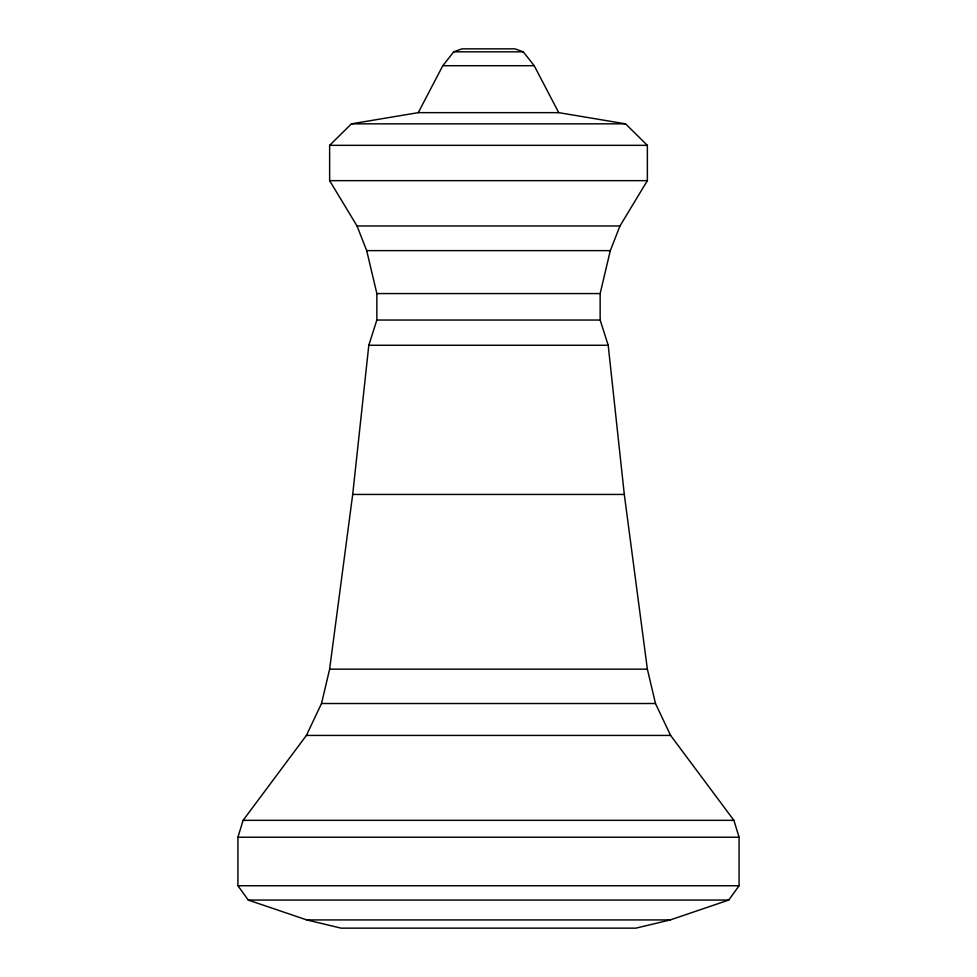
<?xml version="1.0" encoding="UTF-8"?>
<svg xmlns="http://www.w3.org/2000/svg" width="977" height="977" viewBox="0 0 977 977"><rect width="100%" height="100%" fill="white"/><g stroke="black" fill="none" stroke-linecap="round" stroke-linejoin="round"><path stroke-width="1.47" d="M352.697 494.447L368.805 345.272L376.853 320.041L376.853 293.564L366.693 250.625L357.02 225.968L329.628 180.647L329.628 145.341L351.464 123.835L418.278 112.648L558.722 112.648L625.536 123.835L647.372 145.341L647.372 180.647L619.98 225.968L610.307 250.625L600.147 293.564L600.147 320.041L608.195 345.272L624.303 494.447L647.372 669.16L655.482 703.513L670.601 735.425L733.898 820.338L739.076 837.216L739.076 885.748L728.732 900.061L670.234 919.931L635.905 928.15L341.095 928.15L306.766 919.931L248.268 900.061L237.924 885.748L237.924 837.216L243.102 820.338L306.399 735.425L321.518 703.513L329.628 669.16L352.697 494.447L624.303 494.447M418.278 112.648L442.801 65.703L453.719 51.83L462.023 48.85L514.977 48.85L523.281 51.83L534.199 65.703L558.722 112.648M453.719 51.83L523.281 51.83M442.801 65.703L534.199 65.703M351.464 123.835L625.536 123.835M329.628 145.341L647.372 145.341M329.628 180.647L647.372 180.647M357.02 225.968L619.98 225.968M366.693 250.625L610.307 250.625M376.853 293.564L600.147 293.564M376.853 320.041L600.147 320.041M368.805 345.272L608.195 345.272M329.628 669.16L647.372 669.16M321.518 703.513L655.482 703.513M306.399 735.425L670.601 735.425M243.102 820.338L733.898 820.338M237.924 837.216L739.076 837.216M237.924 885.748L739.076 885.748M248.268 900.061L728.732 900.061M306.766 919.931L670.234 919.931"/></g></svg>
